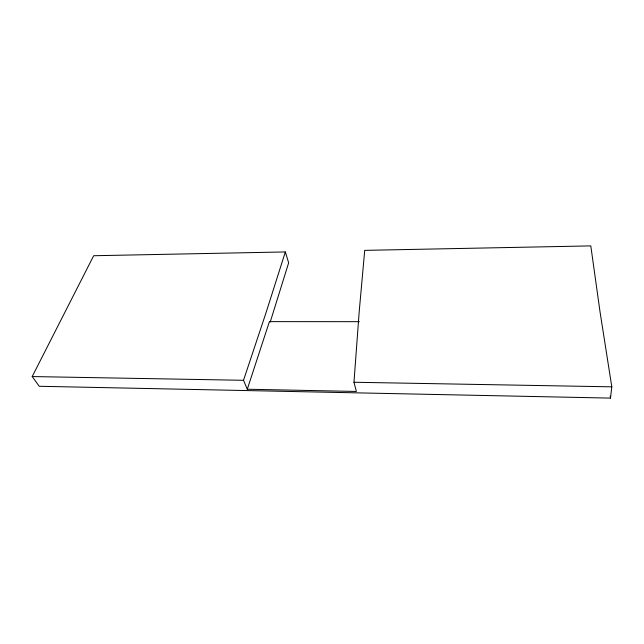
<?xml version="1.0" encoding="UTF-8"?>
<svg xmlns="http://www.w3.org/2000/svg" width="644" height="644" viewBox="0 0 644 644"><rect width="100%" height="100%" fill="white"/><g stroke="black" fill="none" stroke-linecap="round" stroke-linejoin="round"><path stroke-width="0.97" d="M285.348 251.941L266.141 312.38L243.513 380.298L247.28 389.234L356.365 391.455L353.967 382.254L359.159 312.171L364.713 250.363L590.798 245.895L599.999 311.632L611.8 386.827L610.496 398.105L39.236 386.271L32.2 376.555L93.678 255.732L285.348 251.941L288.649 262.824L270.206 322.081M247.28 389.234L269.409 321.63L359.344 321.678M32.2 376.555L243.513 380.298M353.967 382.254L611.8 386.827M610.198 396.141L610.496 398.105"/></g></svg>
